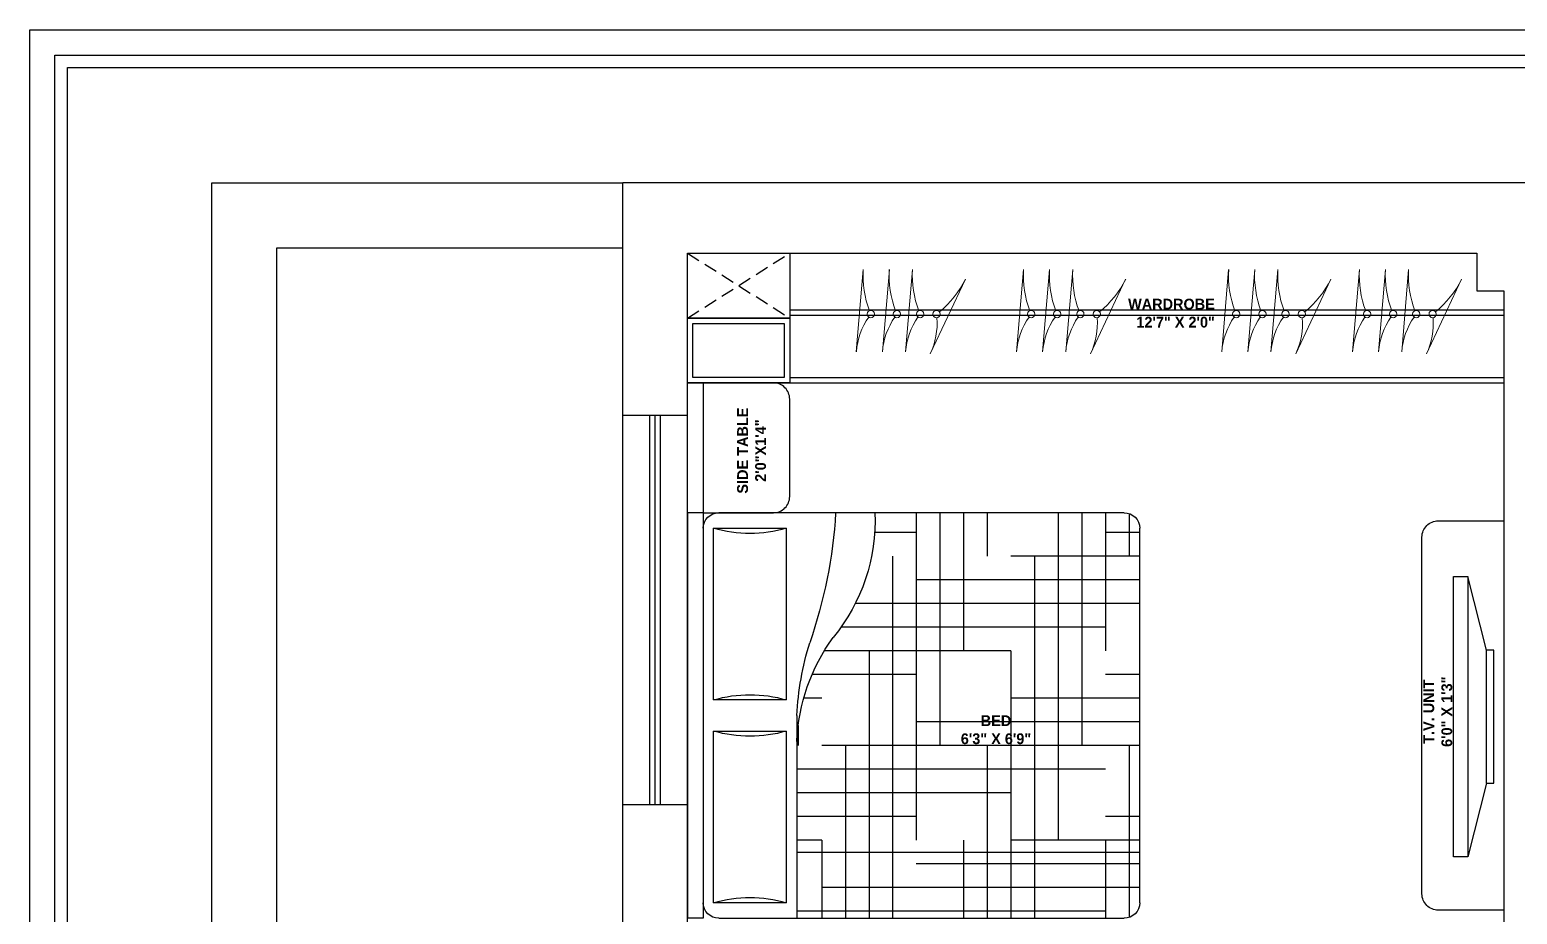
# Model space of a CAD drawing. Header units: inches. Extents: x -2624 to 3682, y -673 to 3670.
# Drawn here: x 868.5 to 1143.7, y -275.6 to -112.1 of the extents above; entities that cross this region are included whole.
import ezdxf

# ---------------------------------------------------------------- set-up
doc = ezdxf.new("R2010")
doc.units = ezdxf.units.IN
doc.header["$MEASUREMENT"] = 0
doc.linetypes.add('DASHED2', pattern=[0.375, 0.25, -0.125])
doc.layers.add('FURNI', color=140, linetype='Continuous', lineweight=18)
doc.layers.add('Furniture', color=251, linetype='Continuous', lineweight=18)
doc.layers.add('IEL-HATCH-002', color=7, linetype='Continuous')
doc.styles.add('HEMI', font='stylu.ttf')
pattern_1 = [(90, (16.9, 0), (-744, 744), [744, -744]), (90, (140.9, 0), (-744, 744), [744, -744]), (90, (264.9, 0), (-744, 744), [744, -744]), (90, (388.9, 0), (-744, 744), [744, -744]), (90, (512.9, 0), (-744, 744), [744, -744]), (90, (636.9, 0), (-744, 744), [744, -744]), (90, (760.9, 0), (-744, 744), [744, -744]), (0, (16.9, 744), (744, -744), [744, -744]), (0, (16.9, 868), (744, -744), [744, -744]), (0, (16.9, 992), (744, -744), [744, -744]), (0, (16.9, 1116), (744, -744), [744, -744]), (0, (16.9, 1240), (744, -744), [744, -744]), (0, (16.9, 1364), (744, -744), [744, -744]), (0, (16.9, 1488), (744, -744), [744, -744])]

# ---------------------------------------------------------------- blocks, each defined once
blk = doc.blocks.new('erh')
for p, q in [((3623.97, 765.54), (3599.36, 765.54)), ((3599.36, 765.54), (3599.36, 764.17)), ((3623.97, 764.17), (3623.97, 765.54)), ((3623.97, 764.17), (3599.36, 764.17))]:
    blk.add_line(p, q)
at = {"ltscale": 7}
for p, q in [((3599.36, 764.17), (3585.77, 760.72)), ((3623.97, 764.17), (3637.56, 760.72))]:
    blk.add_line(p, q, dxfattribs=at)
blk.add_lwpolyline([(3585.77, 760.72), (3637.56, 760.72), (3637.56, 758.04), (3585.77, 758.04)], close=True, dxfattribs=at)
blk = doc.blocks.new('46u46 u')
at = {"layer": 'Furniture', "color": 133, "lineweight": -2, "true_color": 0x84cdcc}
for p, q in [((1719223.22, 5855.25), (1719238.43, 5853.97)), ((1719223.22, 5850.43), (1719238.43, 5849.14)), ((1719223.22, 5846.14), (1719238.43, 5844.86)), ((1719222.81, 5841.56), (1719236.62, 5835.07))]:
    blk.add_line(p, q, dxfattribs=at)
for centre in [(1719230.18, 5852.56), (1719230.18, 5847.73), (1719230.18, 5843.45), (1719230.18, 5840.42)]:
    blk.add_circle(centre, 0.673, dxfattribs=at)
for centre, radius, start, end in [((1719222.13, 5842.1), 13.19, 55.3487, 85.2486), ((1719237.35, 5835.38), 18.62, 86.6903, 110.6016), ((1719222.13, 5837.28), 13.19, 55.3487, 85.2486), ((1719237.35, 5830.56), 18.62, 86.6903, 110.6016), ((1719222.13, 5833), 13.19, 55.3487, 85.2486), ((1719237.35, 5826.27), 18.62, 86.6903, 110.6016), ((1719228.44, 5853.49), 13.19, 244.7514, 274.6513), ((1719244.98, 5851.7), 18.62, 219.3984, 243.3097)]:
    blk.add_arc(centre, radius, start, end, dxfattribs=at)
blk = doc.blocks.new('db')
at = {"layer": 'IEL-HATCH-002', "transparency": 33554687}
h = blk.add_hatch(dxfattribs=at)
h.set_pattern_fill('AR-PARQ1', color=253, scale=62)
h.set_pattern_definition(pattern_1)
h.paths.add_polyline_path([(3316.83, 804.31), (3284.13, 804.31, 0.147224), (3264.9, 797.58, -0.185244), (3241.83, 789.83), (3241.83, 743.73, 0.414214), (3244.71, 740.84), (3313.94, 740.84, 0.414214), (3316.83, 743.73)])
h = blk.add_hatch(dxfattribs=at)
h.set_pattern_fill('AR-PARQ1', color=253, scale=62)
h.set_pattern_definition(pattern_1)
h.paths.add_polyline_path([(3316.83, 804.31), (3284.13, 804.31, 0.147224), (3264.9, 797.58, -0.185244), (3241.83, 789.83), (3241.83, 743.73, 0.414214), (3244.71, 740.84), (3313.94, 740.84, 0.414214), (3316.83, 743.73)])
h = blk.add_hatch(dxfattribs=at)
h.set_pattern_fill('HOUND', color=33, scale=70)
h.set_pattern_definition([(0, (16.908, 0), (17.5, 4.375), [70, -35]), (90, (16.908, 0), (-4.375, -17.5), [70, -35])])
h.paths.add_polyline_path([(3316.83, 804.31), (3284.13, 804.31, 0.147224), (3264.9, 797.58, -0.185244), (3241.83, 789.83), (3241.83, 743.73, 0.414214), (3244.71, 740.84), (3313.94, 740.84, 0.414214), (3316.83, 743.73)])
at = {"color": 0, "linetype": 'ByBlock'}
for p, q in [((3241.83, 824.5), (3316.83, 824.5)), ((3241.83, 821.61), (3241.83, 824.5)), ((3316.83, 821.61), (3316.83, 824.5)), ((3241.83, 821.61), (3316.83, 821.61)), ((3241.83, 743.73), (3241.83, 818.73)), ((3244.71, 819.69), (3244.71, 806.23)), ((3276.44, 819.69), (3244.71, 819.69)), ((3276.44, 806.23), (3276.44, 819.69)), ((3313.94, 819.69), (3282.21, 819.69)), ((3282.21, 819.69), (3282.21, 806.23)), ((3313.94, 806.23), (3313.94, 819.69)), ((3316.83, 818.73), (3316.83, 743.73)), ((3244.71, 806.23), (3276.44, 806.23)), ((3279.33, 804.31), (3316.83, 804.31)), ((3282.21, 806.23), (3313.94, 806.23)), ((3313.94, 740.84), (3244.71, 740.84))]:
    blk.add_line(p, q, dxfattribs=at)
for centre, radius, start, end in [((3244.71, 818.73), 2.88, 90, 180), ((3313.94, 818.73), 2.88, 0, 90), ((3221.63, 812.96), 24.04, 343.7398, 16.2602), ((3299.52, 812.96), 24.04, 163.7398, 196.2602), ((3259.13, 812.96), 24.04, 343.7398, 16.2602), ((3337.02, 812.96), 24.04, 163.7398, 196.2602), ((3285.7, 768.99), 35.35, 92.5398, 126.0403), ((3282.65, 746.81), 57.59, 93.3065, 106.9429), ((3236.62, 885.64), 88.69, 273.3665, 289.2534), ((3243.27, 823.78), 33.98, 267.5673, 309.5461), ((3244.71, 743.73), 2.88, 180, 270), ((3313.94, 743.73), 2.88, 270, 0)]:
    blk.add_arc(centre, radius, start, end, dxfattribs=at)

msp = doc.modelspace()

# ---------------------------------------------------------------- linework, layer by layer
at = {"color": 18, "true_color": 0x000000}
for p, q in [((902.17, -140.36), (978.17, -140.36)), ((902.17, -554.36), (902.17, -140.36)), ((1459.17, -140.36), (978.17, -140.36)), ((978.17, -359.36), (978.17, -140.36)), ((914.17, -542.36), (914.17, -152.36)), ((914.17, -152.36), (978.17, -152.36)), ((990.17, -183.36), (990.17, -153.36)), ((990.17, -153.36), (1136.17, -153.36)), ((1009.06, -153.36), (1009.06, -177.36)), ((1136.17, -153.36), (1136.17, -160.36)), ((1136.17, -160.36), (1141.17, -160.36)), ((1141.17, -160.36), (1141.17, -328.36)), ((1009.06, -165.36), (990.17, -165.36)), ((990.17, -177.36), (1141.17, -177.36)), ((1009.06, -176.36), (1141.17, -176.36)), ((990.17, -183.36), (978.17, -183.36)), ((990.17, -255.36), (990.17, -183.36)), ((990.17, -255.36), (978.17, -255.36)), ((990.17, -332.36), (990.17, -255.36))]:
    msp.add_line(p, q, dxfattribs=at)
at = {"color": 18, "linetype": 'DASHED2', "ltscale": 10, "true_color": 0x000000}
for p, q in [((990.17, -165.36), (1009.06, -153.36)), ((990.17, -153.36), (1009.06, -165.36))]:
    msp.add_line(p, q, dxfattribs=at)
at = {"color": 252, "true_color": 0x939598}
for p, q in [((1009.06, -163.86), (1141.17, -163.86)), ((1009.06, -164.86), (1141.17, -164.86))]:
    msp.add_line(p, q, dxfattribs=at)
at = {"color": 143, "true_color": 0x7aafdf}
for p, q in [((983.17, -255.36), (983.17, -183.36)), ((984.17, -255.36), (984.17, -183.36)), ((985.17, -255.36), (985.17, -183.36))]:
    msp.add_line(p, q, dxfattribs=at)
at = {"color": 18, "true_color": 0x000000}
msp.add_lwpolyline([(990.17, -165.36), (1009.06, -165.36), (1009.06, -177.36), (990.17, -177.36)], close=True, dxfattribs=at)
at = {"color": 143, "true_color": 0x7aafdf}
msp.add_lwpolyline([(991.17, -166.36), (1008.06, -166.36), (1008.06, -176.36), (991.17, -176.36)], close=True, dxfattribs=at)
msp.add_lwpolyline([(993.06, -201.36), (1006.06, -201.36, 0.414214), (1009.06, -198.36), (1009.06, -180.36, 0.414214), (1006.06, -177.36), (993.06, -177.36)], format="xyb", close=True)
at = {"ltscale": 7}
msp.add_lwpolyline([(1141.17, -202.86), (1141.17, -274.86), (1129.05, -274.86, -0.414214), (1126.05, -271.86), (1126.05, -205.86, -0.414214), (1129.05, -202.86)], format="xyb", close=True, dxfattribs=at)
at = {"layer": 'FURNI', "color": 18, "lineweight": 25, "true_color": 0x000000}
for points in [[(868.46, -672.7), (868.46, -112.06), (1653.03, -112.06), (1653.03, -672.7)], [(873.13, -668.03), (873.13, -116.73), (1648.36, -116.73), (1648.36, -668.03)], [(875.46, -665.7), (875.46, -119.06), (1646.02, -119.06), (1646.02, -665.7)]]:
    msp.add_lwpolyline(points, close=True, dxfattribs=at)

# ---------------------------------------------------------------- block references
at = {"lineweight": 9, "rotation": 89.99999999999997}
for p in [(6876.64, -1719394.81), (6906.29, -1719394.81), (6944.25, -1719394.81), (6968.44, -1719394.81)]:
    msp.add_blockref('46u46 u', p, dxfattribs=at)
at = {"xscale": -1, "rotation": 90}
msp.add_blockref('db', (1814.67, 3040.47), dxfattribs=at)
at = {"rotation": 270}
msp.add_blockref('erh', (373.83, 3372.59), dxfattribs=at)

# ---------------------------------------------------------------- texts
at = {"color": 177, "lineweight": 5, "true_color": 0x293189, "char_height": 2, "width": 20.6121, "attachment_point": 3, "style": 'HEMI'}
for s, insert, rotation in [('{\\fStylus BT|b1|i0|c0|p34;WARDROBE\\P12\'7" X 2\'0"}', (1087.72, -161.79), 0.0094), ('\\pxqc;{\\fStylus BT|b1|i0|c0|p34;SIDE TABLE\\P2\'0"X1\'4"}', (999.34, -179.57), 90.0094), ('\\pxi-3,l4,qc,t4;{\\fStylus BT|b1|i0|c0|p34;T.V.^IUNIT\\P6\'0" X 1\'3"}', (1126.3, -228.85), 90.0094), ('\\pxqc;{\\fStylus BT|b1|i0|c0|p34;BED\\P6\'3" X 6\'9"}', (1057.54, -238.82), 0.0094)]:
    msp.add_mtext(s, dxfattribs=dict(at, insert=insert, rotation=rotation))

doc.saveas('drawing.dxf')
